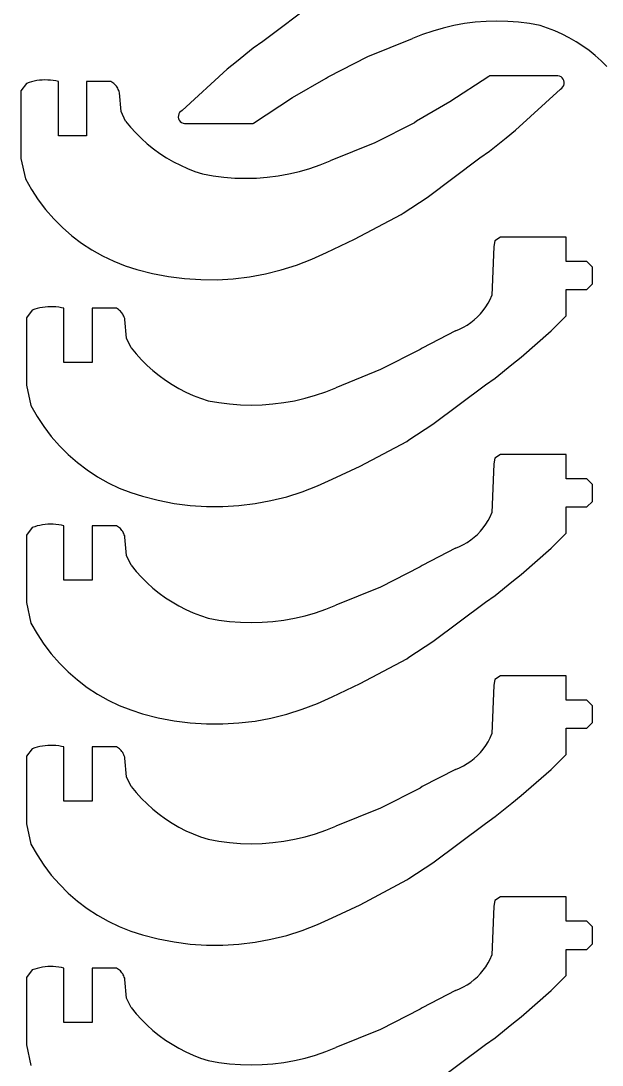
# Model space of a CAD drawing. Extents: x -3998 to 3998, y -3549 to 3549.
# Drawn here: x 1493 to 1803, y 1942 to 2499 of the extents above; entities that cross this region are included whole.
import ezdxf

# ---------------------------------------------------------------- set-up
doc = ezdxf.new("R2010")
doc.units = 0
doc.header["$MEASUREMENT"] = 0
doc.layers.get('0').update_dxf_attribs({"linetype": 'CONTINUOUS'})

msp = doc.modelspace()

# ---------------------------------------------------------------- linework, layer by layer
for p, q in [((1650.21, 2509.29), (1622.21, 2488.29)), ((1724.12, 2496.78), (1718.47, 2495.47)), ((1729.83, 2497.81), (1724.12, 2496.78)), ((1735.58, 2498.54), (1729.83, 2497.81)), ((1741.36, 2498.98), (1735.58, 2498.54)), ((1747.16, 2499.13), (1741.36, 2498.98)), ((1752.96, 2498.98), (1747.16, 2499.13)), ((1758.74, 2498.54), (1752.96, 2498.98)), ((1764.5, 2497.81), (1758.74, 2498.54)), ((1770.21, 2496.79), (1764.5, 2497.81)), ((1774.21, 2495.46), (1770.21, 2496.79)), ((1707.4, 2491.99), (1702.02, 2489.84)), ((1712.89, 2493.87), (1707.4, 2491.99)), ((1718.47, 2495.47), (1712.89, 2493.87)), ((1778.14, 2493.93), (1774.21, 2495.46)), ((1781.99, 2492.2), (1778.14, 2493.93)), ((1785.75, 2490.28), (1781.99, 2492.2)), ((1789.4, 2488.16), (1785.75, 2490.28)), ((1617.01, 2484.69), (1608.11, 2477.49)), ((1622.21, 2488.29), (1617.01, 2484.69)), ((1678.21, 2480.19), (1702.02, 2489.84)), ((1792.94, 2485.87), (1789.4, 2488.16)), ((1796.36, 2483.39), (1792.94, 2485.87)), ((1657.11, 2469.49), (1678.21, 2480.19)), ((1799.64, 2480.74), (1796.36, 2483.39)), ((1802.79, 2477.93), (1799.64, 2480.74)), ((1608.11, 2477.49), (1603.11, 2473.49)), ((1805.79, 2474.96), (1802.79, 2477.93)), ((1603.11, 2473.49), (1579.11, 2451.49)), ((1638.11, 2458.36), (1656.01, 2468.69)), ((1656.01, 2468.69), (1657.11, 2469.49)), ((1742.91, 2469.65), (1722.11, 2456.06)), ((1742.91, 2469.65), (1743.11, 2469.93)), ((1778.86, 2469.93), (1743.11, 2469.93)), ((1779.73, 2469.95), (1778.86, 2469.93)), ((1780.58, 2469.77), (1779.73, 2469.95)), ((1781.36, 2469.4), (1780.58, 2469.77)), ((1782.04, 2468.86), (1781.36, 2469.4)), ((1782.57, 2468.17), (1782.04, 2468.86)), ((1782.93, 2467.38), (1782.57, 2468.17)), ((1496.11, 2465.93), (1493.11, 2461.93)), ((1497.47, 2466.4), (1496.11, 2465.93)), ((1498.85, 2466.8), (1497.47, 2466.4)), ((1500.25, 2467.13), (1498.85, 2466.8)), ((1501.67, 2467.39), (1500.25, 2467.13)), ((1503.1, 2467.58), (1501.67, 2467.39)), ((1504.53, 2467.7), (1503.1, 2467.58)), ((1505.97, 2467.75), (1504.53, 2467.7)), ((1507.41, 2467.73), (1505.97, 2467.75)), ((1508.85, 2467.63), (1507.41, 2467.73)), ((1510.28, 2467.47), (1508.85, 2467.63)), ((1511.7, 2467.24), (1510.28, 2467.47)), ((1513.11, 2466.93), (1511.7, 2467.24)), ((1513.11, 2437.93), (1513.11, 2466.93)), ((1528.11, 2466.93), (1528.11, 2437.93)), ((1541.11, 2466.93), (1528.11, 2466.93)), ((1541.67, 2466.61), (1541.11, 2466.93)), ((1542.21, 2466.25), (1541.67, 2466.61)), ((1542.72, 2465.84), (1542.21, 2466.25)), ((1543.21, 2465.41), (1542.72, 2465.84)), ((1543.65, 2464.93), (1543.21, 2465.41)), ((1544.06, 2464.43), (1543.65, 2464.93)), ((1544.44, 2463.89), (1544.06, 2464.43)), ((1544.77, 2463.33), (1544.44, 2463.89)), ((1545.06, 2462.75), (1544.77, 2463.33)), ((1545.3, 2462.15), (1545.06, 2462.75)), ((1757.11, 2440.93), (1781.11, 2462.93)), ((1781.11, 2462.93), (1781.83, 2463.42)), ((1781.83, 2463.42), (1782.41, 2464.07)), ((1782.41, 2464.07), (1782.83, 2464.82)), ((1782.83, 2464.82), (1783.07, 2465.66)), ((1783.1, 2466.53), (1782.93, 2467.38)), ((1783.07, 2465.66), (1783.1, 2466.53)), ((1493.11, 2461.93), (1493.11, 2425.93)), ((1545.5, 2461.53), (1545.3, 2462.15)), ((1545.66, 2460.89), (1545.5, 2461.53)), ((1546.56, 2450.97), (1545.66, 2460.89)), ((1617.3, 2444.77), (1638.11, 2458.36)), ((1579.11, 2451.49), (1578.39, 2451)), ((1722.11, 2456.06), (1704.21, 2445.73)), ((1548.91, 2445.83), (1546.56, 2450.97)), ((1548.91, 2445.83), (1551.59, 2442.57)), ((1577.15, 2448.76), (1577.12, 2447.89)), ((1577.12, 2447.89), (1577.28, 2447.04)), ((1577.38, 2449.6), (1577.15, 2448.76)), ((1577.28, 2447.04), (1577.64, 2446.25)), ((1577.8, 2450.36), (1577.38, 2449.6)), ((1577.64, 2446.25), (1578.18, 2445.56)), ((1578.39, 2451), (1577.8, 2450.36)), ((1704.21, 2445.73), (1703.11, 2444.93)), ((1551.59, 2442.57), (1554.43, 2439.46)), ((1578.18, 2445.56), (1578.85, 2445.02)), ((1578.85, 2445.02), (1579.64, 2444.65)), ((1579.64, 2444.65), (1580.49, 2444.47)), ((1580.49, 2444.47), (1581.36, 2444.49)), ((1581.36, 2444.49), (1617.11, 2444.49)), ((1617.3, 2444.77), (1617.11, 2444.49)), ((1703.11, 2444.93), (1682.01, 2434.23)), ((1752.11, 2436.93), (1757.11, 2440.93)), ((1528.11, 2437.93), (1513.11, 2437.93)), ((1554.43, 2439.46), (1557.43, 2436.49)), ((1557.43, 2436.49), (1560.57, 2433.68)), ((1743.21, 2429.73), (1752.11, 2436.93)), ((1560.57, 2433.68), (1563.86, 2431.03)), ((1563.86, 2431.03), (1567.28, 2428.55)), ((1682.01, 2434.23), (1658.2, 2424.58)), ((1738.01, 2426.13), (1743.21, 2429.73)), ((1493.11, 2425.93), (1495.49, 2415.01)), ((1567.28, 2428.55), (1570.81, 2426.26)), ((1570.81, 2426.26), (1574.47, 2424.14)), ((1574.47, 2424.14), (1578.22, 2422.22)), ((1652.81, 2422.43), (1658.2, 2424.58)), ((1710.01, 2405.13), (1738.01, 2426.13)), ((1578.22, 2422.22), (1582.07, 2420.49)), ((1582.07, 2420.49), (1586, 2418.96)), ((1586, 2418.96), (1590.01, 2417.63)), ((1636.1, 2417.64), (1641.75, 2418.95)), ((1641.75, 2418.95), (1647.32, 2420.55)), ((1647.32, 2420.55), (1652.81, 2422.43)), ((1495.49, 2415.01), (1498.73, 2409.29)), ((1590.01, 2417.63), (1595.72, 2416.61)), ((1595.72, 2416.61), (1601.47, 2415.88)), ((1601.47, 2415.88), (1607.25, 2415.44)), ((1607.25, 2415.44), (1613.05, 2415.29)), ((1613.05, 2415.29), (1618.85, 2415.44)), ((1618.85, 2415.44), (1624.63, 2415.88)), ((1624.63, 2415.88), (1630.39, 2416.61)), ((1630.39, 2416.61), (1636.1, 2417.64)), ((1498.73, 2409.29), (1502.34, 2403.81)), ((1502.34, 2403.81), (1506.32, 2398.58)), ((1697.21, 2396.73), (1710.01, 2405.13)), ((1506.32, 2398.58), (1510.65, 2393.63)), ((1671.21, 2382.73), (1696.11, 2395.93)), ((1696.11, 2395.93), (1697.21, 2396.73)), ((1510.65, 2393.63), (1515.3, 2388.99)), ((1515.3, 2388.99), (1520.25, 2384.68)), ((1520.25, 2384.68), (1525.49, 2380.71)), ((1525.49, 2380.71), (1530.98, 2377.1)), ((1656.21, 2375.73), (1671.21, 2382.73)), ((1745.59, 2378.92), (1744.41, 2352.83)), ((1746.11, 2381.93), (1745.59, 2378.92)), ((1749.11, 2383.93), (1746.11, 2381.93)), ((1784.11, 2383.93), (1749.11, 2383.93)), ((1784.11, 2370.93), (1784.11, 2383.93)), ((1530.98, 2377.1), (1536.71, 2373.88)), ((1536.71, 2373.88), (1542.64, 2371.05)), ((1648.33, 2372.13), (1656.21, 2375.73)), ((1542.64, 2371.05), (1548.75, 2368.63)), ((1548.75, 2368.63), (1555.01, 2366.63)), ((1631.99, 2366.4), (1640.25, 2369.01)), ((1640.25, 2369.01), (1648.33, 2372.13)), ((1795.11, 2370.93), (1784.11, 2370.93)), ((1798.11, 2367.93), (1795.11, 2370.93)), ((1798.11, 2358.93), (1798.11, 2367.93)), ((1555.01, 2366.63), (1563.4, 2364.49)), ((1563.4, 2364.49), (1571.91, 2362.87)), ((1571.91, 2362.87), (1580.5, 2361.77)), ((1606.46, 2361.7), (1615.06, 2362.74)), ((1615.06, 2362.74), (1623.58, 2364.31)), ((1623.58, 2364.31), (1631.99, 2366.4)), ((1580.5, 2361.77), (1589.15, 2361.21)), ((1589.15, 2361.21), (1597.81, 2361.19)), ((1597.81, 2361.19), (1606.46, 2361.7)), ((1798.11, 2358.93), (1795.11, 2355.93)), ((1743.48, 2350.71), (1744.41, 2352.83)), ((1784.11, 2355.93), (1795.11, 2355.93)), ((1784.11, 2341.96), (1784.11, 2355.93)), ((1500.47, 2345.4), (1499.11, 2344.93)), ((1501.85, 2345.8), (1500.47, 2345.4)), ((1503.25, 2346.13), (1501.85, 2345.8)), ((1504.67, 2346.39), (1503.25, 2346.13)), ((1506.1, 2346.58), (1504.67, 2346.39)), ((1507.53, 2346.7), (1506.1, 2346.58)), ((1508.97, 2346.75), (1507.53, 2346.7)), ((1510.41, 2346.73), (1508.97, 2346.75)), ((1511.85, 2346.63), (1510.41, 2346.73)), ((1513.28, 2346.47), (1511.85, 2346.63)), ((1514.7, 2346.24), (1513.28, 2346.47)), ((1516.11, 2345.93), (1514.7, 2346.24)), ((1516.11, 2316.93), (1516.11, 2345.93)), ((1531.11, 2345.93), (1531.11, 2316.93)), ((1544.11, 2345.93), (1531.11, 2345.93)), ((1544.67, 2345.61), (1544.11, 2345.93)), ((1545.21, 2345.25), (1544.67, 2345.61)), ((1739.84, 2344.8), (1741.19, 2346.68)), ((1741.19, 2346.68), (1742.41, 2348.66)), ((1742.41, 2348.66), (1743.48, 2350.71)), ((1499.11, 2344.93), (1496.11, 2340.93)), ((1496.11, 2340.93), (1496.11, 2304.93)), ((1545.72, 2344.84), (1545.21, 2345.25)), ((1546.21, 2344.41), (1545.72, 2344.84)), ((1546.65, 2343.93), (1546.21, 2344.41)), ((1547.06, 2343.43), (1546.65, 2343.93)), ((1547.44, 2342.89), (1547.06, 2343.43)), ((1547.77, 2342.33), (1547.44, 2342.89)), ((1548.06, 2341.75), (1547.77, 2342.33)), ((1548.3, 2341.15), (1548.06, 2341.75)), ((1548.5, 2340.53), (1548.3, 2341.15)), ((1548.66, 2339.89), (1548.5, 2340.53)), ((1549.56, 2329.97), (1548.66, 2339.89)), ((1735.05, 2339.77), (1736.77, 2341.33)), ((1736.77, 2341.33), (1738.36, 2343.01)), ((1738.36, 2343.01), (1739.84, 2344.8)), ((1776.11, 2333.93), (1784.11, 2341.96)), ((1725.11, 2333.93), (1727.25, 2334.82)), ((1727.25, 2334.82), (1729.33, 2335.85)), ((1729.33, 2335.85), (1731.33, 2337.02)), ((1731.33, 2337.02), (1733.24, 2338.33)), ((1733.24, 2338.33), (1735.05, 2339.77)), ((1551.91, 2324.83), (1549.56, 2329.97)), ((1725.11, 2333.93), (1707.21, 2324.73)), ((1760.11, 2319.93), (1776.11, 2333.93)), ((1551.91, 2324.83), (1554.59, 2321.57)), ((1706.11, 2323.93), (1685.01, 2313.23)), ((1707.21, 2324.73), (1706.11, 2323.93)), ((1554.59, 2321.57), (1557.43, 2318.46)), ((1557.43, 2318.46), (1560.43, 2315.49)), ((1755.11, 2315.93), (1760.11, 2319.93)), ((1531.11, 2316.93), (1516.11, 2316.93)), ((1560.43, 2315.49), (1563.57, 2312.68)), ((1563.57, 2312.68), (1566.86, 2310.03)), ((1685.01, 2313.23), (1661.2, 2303.58)), ((1746.21, 2308.73), (1755.11, 2315.93)), ((1566.86, 2310.03), (1570.28, 2307.55)), ((1570.28, 2307.55), (1573.81, 2305.26)), ((1741.01, 2305.13), (1746.21, 2308.73)), ((1496.11, 2304.93), (1498.49, 2294.01)), ((1573.81, 2305.26), (1577.47, 2303.14)), ((1577.47, 2303.14), (1581.22, 2301.22)), ((1581.22, 2301.22), (1585.07, 2299.49)), ((1650.32, 2299.55), (1655.81, 2301.43)), ((1655.81, 2301.43), (1661.2, 2303.58)), ((1713.01, 2284.13), (1741.01, 2305.13)), ((1585.07, 2299.49), (1589, 2297.96)), ((1589, 2297.96), (1593.01, 2296.63)), ((1593.01, 2296.63), (1598.72, 2295.61)), ((1598.72, 2295.61), (1604.47, 2294.88)), ((1627.63, 2294.88), (1633.39, 2295.61)), ((1633.39, 2295.61), (1639.1, 2296.64)), ((1639.1, 2296.64), (1644.75, 2297.95)), ((1644.75, 2297.95), (1650.32, 2299.55)), ((1498.49, 2294.01), (1501.73, 2288.29)), ((1604.47, 2294.88), (1610.25, 2294.44)), ((1610.25, 2294.44), (1616.05, 2294.29)), ((1616.05, 2294.29), (1621.85, 2294.44)), ((1621.85, 2294.44), (1627.63, 2294.88)), ((1501.73, 2288.29), (1505.34, 2282.81)), ((1700.21, 2275.73), (1713.01, 2284.13)), ((1505.34, 2282.81), (1509.32, 2277.58)), ((1509.32, 2277.58), (1513.65, 2272.63)), ((1674.21, 2261.73), (1699.11, 2274.93)), ((1699.11, 2274.93), (1700.21, 2275.73)), ((1513.65, 2272.63), (1518.3, 2267.99)), ((1518.3, 2267.99), (1523.25, 2263.68)), ((1749.11, 2267.93), (1746.11, 2265.93)), ((1784.11, 2267.93), (1749.11, 2267.93)), ((1784.11, 2254.93), (1784.11, 2267.93)), ((1523.25, 2263.68), (1528.49, 2259.71)), ((1745.59, 2262.92), (1744.41, 2236.83)), ((1746.11, 2265.93), (1745.59, 2262.92)), ((1528.49, 2259.71), (1533.98, 2256.1)), ((1659.21, 2254.73), (1674.21, 2261.73)), ((1533.98, 2256.1), (1539.71, 2252.88)), ((1539.71, 2252.88), (1545.64, 2250.05)), ((1643.25, 2248.01), (1651.33, 2251.13)), ((1651.33, 2251.13), (1659.21, 2254.73)), ((1795.11, 2254.93), (1784.11, 2254.93)), ((1798.11, 2251.93), (1795.11, 2254.93)), ((1798.11, 2242.93), (1798.11, 2251.93)), ((1545.64, 2250.05), (1551.75, 2247.63)), ((1551.75, 2247.63), (1558.01, 2245.63)), ((1558.01, 2245.63), (1566.4, 2243.49)), ((1626.58, 2243.31), (1634.99, 2245.4)), ((1634.99, 2245.4), (1643.25, 2248.01)), ((1566.4, 2243.49), (1574.91, 2241.87)), ((1574.91, 2241.87), (1583.5, 2240.77)), ((1583.5, 2240.77), (1592.15, 2240.21)), ((1592.15, 2240.21), (1600.81, 2240.19)), ((1600.81, 2240.19), (1609.46, 2240.7)), ((1609.46, 2240.7), (1618.06, 2241.74)), ((1618.06, 2241.74), (1626.58, 2243.31)), ((1784.11, 2239.93), (1795.11, 2239.93)), ((1784.11, 2225.96), (1784.11, 2239.93)), ((1798.11, 2242.93), (1795.11, 2239.93)), ((1742.41, 2232.66), (1743.48, 2234.71)), ((1743.48, 2234.71), (1744.41, 2236.83)), ((1499.11, 2228.93), (1496.11, 2224.93)), ((1500.47, 2229.4), (1499.11, 2228.93)), ((1501.85, 2229.8), (1500.47, 2229.4)), ((1503.25, 2230.13), (1501.85, 2229.8)), ((1504.67, 2230.39), (1503.25, 2230.13)), ((1506.1, 2230.58), (1504.67, 2230.39)), ((1507.53, 2230.7), (1506.1, 2230.58)), ((1508.97, 2230.75), (1507.53, 2230.7)), ((1510.41, 2230.73), (1508.97, 2230.75)), ((1511.85, 2230.63), (1510.41, 2230.73)), ((1513.28, 2230.47), (1511.85, 2230.63)), ((1514.7, 2230.24), (1513.28, 2230.47)), ((1516.11, 2229.93), (1514.7, 2230.24)), ((1516.11, 2200.93), (1516.11, 2229.93)), ((1531.11, 2229.93), (1531.11, 2200.93)), ((1544.11, 2229.93), (1531.11, 2229.93)), ((1544.67, 2229.61), (1544.11, 2229.93)), ((1545.21, 2229.25), (1544.67, 2229.61)), ((1545.72, 2228.84), (1545.21, 2229.25)), ((1546.21, 2228.41), (1545.72, 2228.84)), ((1546.65, 2227.93), (1546.21, 2228.41)), ((1738.36, 2227.01), (1739.84, 2228.8)), ((1739.84, 2228.8), (1741.19, 2230.68)), ((1741.19, 2230.68), (1742.41, 2232.66)), ((1496.11, 2224.93), (1496.11, 2188.93)), ((1547.06, 2227.43), (1546.65, 2227.93)), ((1547.44, 2226.89), (1547.06, 2227.43)), ((1547.77, 2226.33), (1547.44, 2226.89)), ((1548.06, 2225.75), (1547.77, 2226.33)), ((1548.3, 2225.15), (1548.06, 2225.75)), ((1548.5, 2224.53), (1548.3, 2225.15)), ((1548.66, 2223.89), (1548.5, 2224.53)), ((1549.56, 2213.97), (1548.66, 2223.89)), ((1733.24, 2222.33), (1735.05, 2223.77)), ((1735.05, 2223.77), (1736.77, 2225.33)), ((1736.77, 2225.33), (1738.36, 2227.01)), ((1776.11, 2217.93), (1784.11, 2225.96)), ((1725.11, 2217.93), (1707.21, 2208.73)), ((1725.11, 2217.93), (1727.25, 2218.82)), ((1727.25, 2218.82), (1729.33, 2219.85)), ((1729.33, 2219.85), (1731.33, 2221.02)), ((1731.33, 2221.02), (1733.24, 2222.33)), ((1760.11, 2203.93), (1776.11, 2217.93)), ((1551.91, 2208.83), (1549.56, 2213.97)), ((1551.91, 2208.83), (1554.59, 2205.57)), ((1706.11, 2207.93), (1685.01, 2197.23)), ((1707.21, 2208.73), (1706.11, 2207.93)), ((1531.11, 2200.93), (1516.11, 2200.93)), ((1554.59, 2205.57), (1557.43, 2202.46)), ((1557.43, 2202.46), (1560.43, 2199.49)), ((1755.11, 2199.93), (1760.11, 2203.93)), ((1560.43, 2199.49), (1563.57, 2196.68)), ((1563.57, 2196.68), (1566.86, 2194.03)), ((1685.01, 2197.23), (1661.2, 2187.58)), ((1746.21, 2192.73), (1755.11, 2199.93)), ((1566.86, 2194.03), (1570.28, 2191.55)), ((1570.28, 2191.55), (1573.81, 2189.26)), ((1741.01, 2189.13), (1746.21, 2192.73)), ((1496.11, 2188.93), (1498.49, 2178.01)), ((1573.81, 2189.26), (1577.47, 2187.14)), ((1577.47, 2187.14), (1581.22, 2185.22)), ((1581.22, 2185.22), (1585.07, 2183.49)), ((1650.32, 2183.55), (1655.81, 2185.43)), ((1655.81, 2185.43), (1661.2, 2187.58)), ((1713.01, 2168.13), (1741.01, 2189.13)), ((1585.07, 2183.49), (1589, 2181.96)), ((1589, 2181.96), (1593.01, 2180.63)), ((1593.01, 2180.63), (1598.72, 2179.61)), ((1598.72, 2179.61), (1604.47, 2178.88)), ((1604.47, 2178.88), (1610.25, 2178.44)), ((1610.25, 2178.44), (1616.05, 2178.29)), ((1616.05, 2178.29), (1621.85, 2178.44)), ((1621.85, 2178.44), (1627.63, 2178.88)), ((1627.63, 2178.88), (1633.39, 2179.61)), ((1633.39, 2179.61), (1639.1, 2180.64)), ((1639.1, 2180.64), (1644.75, 2181.95)), ((1644.75, 2181.95), (1650.32, 2183.55)), ((1498.49, 2178.01), (1501.73, 2172.29)), ((1501.73, 2172.29), (1505.34, 2166.81)), ((1700.21, 2159.73), (1713.01, 2168.13)), ((1505.34, 2166.81), (1509.32, 2161.58)), ((1509.32, 2161.58), (1513.65, 2156.63)), ((1513.65, 2156.63), (1518.3, 2151.99)), ((1674.21, 2145.73), (1699.11, 2158.93)), ((1699.11, 2158.93), (1700.21, 2159.73)), ((1518.3, 2151.99), (1523.25, 2147.68)), ((1523.25, 2147.68), (1528.49, 2143.71)), ((1659.21, 2138.73), (1674.21, 2145.73)), ((1745.59, 2144.92), (1744.41, 2118.83)), ((1746.11, 2147.93), (1745.59, 2144.92)), ((1749.11, 2149.93), (1746.11, 2147.93)), ((1784.11, 2149.93), (1749.11, 2149.93)), ((1784.11, 2136.93), (1784.11, 2149.93)), ((1528.49, 2143.71), (1533.98, 2140.1)), ((1533.98, 2140.1), (1539.71, 2136.88)), ((1539.71, 2136.88), (1545.64, 2134.05)), ((1545.64, 2134.05), (1551.75, 2131.63)), ((1643.25, 2132.01), (1651.33, 2135.13)), ((1651.33, 2135.13), (1659.21, 2138.73)), ((1795.11, 2136.93), (1784.11, 2136.93)), ((1798.11, 2133.93), (1795.11, 2136.93)), ((1798.11, 2124.93), (1798.11, 2133.93)), ((1551.75, 2131.63), (1558.01, 2129.63)), ((1558.01, 2129.63), (1566.4, 2127.49)), ((1626.58, 2127.31), (1634.99, 2129.4)), ((1634.99, 2129.4), (1643.25, 2132.01)), ((1566.4, 2127.49), (1574.91, 2125.87)), ((1574.91, 2125.87), (1583.5, 2124.77)), ((1583.5, 2124.77), (1592.15, 2124.21)), ((1592.15, 2124.21), (1600.81, 2124.19)), ((1600.81, 2124.19), (1609.46, 2124.7)), ((1609.46, 2124.7), (1618.06, 2125.74)), ((1618.06, 2125.74), (1626.58, 2127.31)), ((1798.11, 2124.93), (1795.11, 2121.93)), ((1743.48, 2116.71), (1744.41, 2118.83)), ((1784.11, 2121.93), (1795.11, 2121.93)), ((1784.11, 2107.96), (1784.11, 2121.93)), ((1501.85, 2111.8), (1500.47, 2111.4)), ((1503.25, 2112.13), (1501.85, 2111.8)), ((1504.67, 2112.39), (1503.25, 2112.13)), ((1506.1, 2112.58), (1504.67, 2112.39)), ((1507.53, 2112.7), (1506.1, 2112.58)), ((1508.97, 2112.75), (1507.53, 2112.7)), ((1510.41, 2112.73), (1508.97, 2112.75)), ((1511.85, 2112.63), (1510.41, 2112.73)), ((1513.28, 2112.47), (1511.85, 2112.63)), ((1514.7, 2112.24), (1513.28, 2112.47)), ((1516.11, 2111.93), (1514.7, 2112.24)), ((1516.11, 2082.93), (1516.11, 2111.93)), ((1531.11, 2111.93), (1531.11, 2082.93)), ((1544.11, 2111.93), (1531.11, 2111.93)), ((1544.67, 2111.61), (1544.11, 2111.93)), ((1545.21, 2111.25), (1544.67, 2111.61)), ((1739.84, 2110.8), (1741.19, 2112.68)), ((1741.19, 2112.68), (1742.41, 2114.66)), ((1742.41, 2114.66), (1743.48, 2116.71)), ((1499.11, 2110.93), (1496.11, 2106.93)), ((1496.11, 2106.93), (1496.11, 2070.93)), ((1500.47, 2111.4), (1499.11, 2110.93)), ((1545.72, 2110.84), (1545.21, 2111.25)), ((1546.21, 2110.41), (1545.72, 2110.84)), ((1546.65, 2109.93), (1546.21, 2110.41)), ((1547.06, 2109.43), (1546.65, 2109.93)), ((1547.44, 2108.89), (1547.06, 2109.43)), ((1547.77, 2108.33), (1547.44, 2108.89)), ((1548.06, 2107.75), (1547.77, 2108.33)), ((1548.3, 2107.15), (1548.06, 2107.75)), ((1548.5, 2106.53), (1548.3, 2107.15)), ((1548.66, 2105.89), (1548.5, 2106.53)), ((1549.56, 2095.97), (1548.66, 2105.89)), ((1735.05, 2105.77), (1736.77, 2107.33)), ((1736.77, 2107.33), (1738.36, 2109.01)), ((1738.36, 2109.01), (1739.84, 2110.8)), ((1776.11, 2099.93), (1784.11, 2107.96)), ((1725.11, 2099.93), (1727.25, 2100.82)), ((1727.25, 2100.82), (1729.33, 2101.85)), ((1729.33, 2101.85), (1731.33, 2103.02)), ((1731.33, 2103.02), (1733.24, 2104.33)), ((1733.24, 2104.33), (1735.05, 2105.77)), ((1551.91, 2090.83), (1549.56, 2095.97)), ((1725.11, 2099.93), (1707.21, 2090.73)), ((1760.11, 2085.93), (1776.11, 2099.93)), ((1551.91, 2090.83), (1554.59, 2087.57)), ((1706.11, 2089.93), (1685.01, 2079.23)), ((1707.21, 2090.73), (1706.11, 2089.93)), ((1554.59, 2087.57), (1557.43, 2084.46)), ((1557.43, 2084.46), (1560.43, 2081.49)), ((1755.11, 2081.93), (1760.11, 2085.93)), ((1531.11, 2082.93), (1516.11, 2082.93)), ((1560.43, 2081.49), (1563.57, 2078.68)), ((1563.57, 2078.68), (1566.86, 2076.03)), ((1685.01, 2079.23), (1661.2, 2069.58)), ((1746.21, 2074.73), (1755.11, 2081.93)), ((1566.86, 2076.03), (1570.28, 2073.55)), ((1570.28, 2073.55), (1573.81, 2071.26)), ((1741.01, 2071.13), (1746.21, 2074.73)), ((1496.11, 2070.93), (1498.49, 2060.01)), ((1573.81, 2071.26), (1577.47, 2069.14)), ((1577.47, 2069.14), (1581.22, 2067.22)), ((1581.22, 2067.22), (1585.07, 2065.49)), ((1650.32, 2065.55), (1655.81, 2067.43)), ((1655.81, 2067.43), (1661.2, 2069.58)), ((1713.01, 2050.13), (1741.01, 2071.13)), ((1585.07, 2065.49), (1589, 2063.96)), ((1589, 2063.96), (1593.01, 2062.63)), ((1593.01, 2062.63), (1598.72, 2061.61)), ((1598.72, 2061.61), (1604.47, 2060.88)), ((1627.63, 2060.88), (1633.39, 2061.61)), ((1633.39, 2061.61), (1639.1, 2062.64)), ((1639.1, 2062.64), (1644.75, 2063.95)), ((1644.75, 2063.95), (1650.32, 2065.55)), ((1498.49, 2060.01), (1501.73, 2054.29)), ((1604.47, 2060.88), (1610.25, 2060.44)), ((1610.25, 2060.44), (1616.05, 2060.29)), ((1616.05, 2060.29), (1621.85, 2060.44)), ((1621.85, 2060.44), (1627.63, 2060.88)), ((1501.73, 2054.29), (1505.34, 2048.81)), ((1700.21, 2041.73), (1713.01, 2050.13)), ((1505.34, 2048.81), (1509.32, 2043.58)), ((1509.32, 2043.58), (1513.65, 2038.63)), ((1674.21, 2027.73), (1699.11, 2040.93)), ((1699.11, 2040.93), (1700.21, 2041.73)), ((1513.65, 2038.63), (1518.3, 2033.99)), ((1518.3, 2033.99), (1523.25, 2029.68)), ((1523.25, 2029.68), (1528.49, 2025.71)), ((1746.11, 2029.93), (1745.59, 2026.92)), ((1749.11, 2031.93), (1746.11, 2029.93)), ((1784.11, 2031.93), (1749.11, 2031.93)), ((1784.11, 2018.93), (1784.11, 2031.93)), ((1528.49, 2025.71), (1533.98, 2022.1)), ((1659.21, 2020.73), (1674.21, 2027.73)), ((1745.59, 2026.92), (1744.41, 2000.83)), ((1533.98, 2022.1), (1539.71, 2018.88)), ((1539.71, 2018.88), (1545.64, 2016.05)), ((1643.25, 2014.01), (1651.33, 2017.13)), ((1651.33, 2017.13), (1659.21, 2020.73)), ((1795.11, 2018.93), (1784.11, 2018.93)), ((1798.11, 2015.93), (1795.11, 2018.93)), ((1545.64, 2016.05), (1551.75, 2013.63)), ((1551.75, 2013.63), (1558.01, 2011.63)), ((1558.01, 2011.63), (1566.4, 2009.49)), ((1626.58, 2009.31), (1634.99, 2011.4)), ((1634.99, 2011.4), (1643.25, 2014.01)), ((1798.11, 2006.93), (1798.11, 2015.93)), ((1566.4, 2009.49), (1574.91, 2007.87)), ((1574.91, 2007.87), (1583.5, 2006.77)), ((1583.5, 2006.77), (1592.15, 2006.21)), ((1592.15, 2006.21), (1600.81, 2006.19)), ((1600.81, 2006.19), (1609.46, 2006.7)), ((1609.46, 2006.7), (1618.06, 2007.74)), ((1618.06, 2007.74), (1626.58, 2009.31)), ((1798.11, 2006.93), (1795.11, 2003.93)), ((1743.48, 1998.71), (1744.41, 2000.83)), ((1784.11, 2003.93), (1795.11, 2003.93)), ((1784.11, 1989.96), (1784.11, 2003.93)), ((1506.1, 1994.58), (1504.67, 1994.39)), ((1507.53, 1994.7), (1506.1, 1994.58)), ((1508.97, 1994.75), (1507.53, 1994.7)), ((1510.41, 1994.73), (1508.97, 1994.75)), ((1511.85, 1994.63), (1510.41, 1994.73)), ((1513.28, 1994.47), (1511.85, 1994.63)), ((1514.7, 1994.24), (1513.28, 1994.47)), ((1739.84, 1992.8), (1741.19, 1994.68)), ((1741.19, 1994.68), (1742.41, 1996.66)), ((1742.41, 1996.66), (1743.48, 1998.71)), ((1499.11, 1992.93), (1496.11, 1988.93)), ((1496.11, 1988.93), (1496.11, 1952.93)), ((1500.47, 1993.4), (1499.11, 1992.93)), ((1501.85, 1993.8), (1500.47, 1993.4)), ((1503.25, 1994.13), (1501.85, 1993.8)), ((1504.67, 1994.39), (1503.25, 1994.13)), ((1516.11, 1993.93), (1514.7, 1994.24)), ((1516.11, 1964.93), (1516.11, 1993.93)), ((1531.11, 1993.93), (1531.11, 1964.93)), ((1544.11, 1993.93), (1531.11, 1993.93)), ((1544.67, 1993.61), (1544.11, 1993.93)), ((1545.21, 1993.25), (1544.67, 1993.61)), ((1545.72, 1992.84), (1545.21, 1993.25)), ((1546.21, 1992.41), (1545.72, 1992.84)), ((1546.65, 1991.93), (1546.21, 1992.41)), ((1547.06, 1991.43), (1546.65, 1991.93)), ((1547.44, 1990.89), (1547.06, 1991.43)), ((1547.77, 1990.33), (1547.44, 1990.89)), ((1548.06, 1989.75), (1547.77, 1990.33)), ((1548.3, 1989.15), (1548.06, 1989.75)), ((1548.5, 1988.53), (1548.3, 1989.15)), ((1735.05, 1987.77), (1736.77, 1989.33)), ((1736.77, 1989.33), (1738.36, 1991.01)), ((1738.36, 1991.01), (1739.84, 1992.8)), ((1776.11, 1981.93), (1784.11, 1989.96)), ((1548.66, 1987.89), (1548.5, 1988.53)), ((1549.56, 1977.97), (1548.66, 1987.89)), ((1727.25, 1982.82), (1729.33, 1983.85)), ((1729.33, 1983.85), (1731.33, 1985.02)), ((1731.33, 1985.02), (1733.24, 1986.33)), ((1733.24, 1986.33), (1735.05, 1987.77)), ((1551.91, 1972.83), (1549.56, 1977.97)), ((1725.11, 1981.93), (1707.21, 1972.73)), ((1725.11, 1981.93), (1727.25, 1982.82)), ((1760.11, 1967.93), (1776.11, 1981.93)), ((1551.91, 1972.83), (1554.59, 1969.57)), ((1707.21, 1972.73), (1706.11, 1971.93)), ((1554.59, 1969.57), (1557.43, 1966.46)), ((1706.11, 1971.93), (1685.01, 1961.23)), ((1755.11, 1963.93), (1760.11, 1967.93)), ((1531.11, 1964.93), (1516.11, 1964.93)), ((1557.43, 1966.46), (1560.43, 1963.49)), ((1560.43, 1963.49), (1563.57, 1960.68)), ((1685.01, 1961.23), (1661.2, 1951.58)), ((1746.21, 1956.73), (1755.11, 1963.93)), ((1563.57, 1960.68), (1566.86, 1958.03)), ((1566.86, 1958.03), (1570.28, 1955.55)), ((1570.28, 1955.55), (1573.81, 1953.26)), ((1741.01, 1953.13), (1746.21, 1956.73)), ((1496.11, 1952.93), (1498.49, 1942.01)), ((1573.81, 1953.26), (1577.47, 1951.14)), ((1577.47, 1951.14), (1581.22, 1949.22)), ((1655.81, 1949.43), (1661.2, 1951.58)), ((1713.01, 1932.13), (1741.01, 1953.13)), ((1581.22, 1949.22), (1585.07, 1947.49)), ((1585.07, 1947.49), (1589, 1945.96)), ((1589, 1945.96), (1593.01, 1944.63)), ((1593.01, 1944.63), (1598.72, 1943.61)), ((1633.39, 1943.61), (1639.1, 1944.64)), ((1639.1, 1944.64), (1644.75, 1945.95)), ((1644.75, 1945.95), (1650.32, 1947.55)), ((1650.32, 1947.55), (1655.81, 1949.43)), ((1598.72, 1943.61), (1604.47, 1942.88)), ((1604.47, 1942.88), (1610.25, 1942.44)), ((1610.25, 1942.44), (1616.05, 1942.29)), ((1616.05, 1942.29), (1621.85, 1942.44)), ((1621.85, 1942.44), (1627.63, 1942.88)), ((1627.63, 1942.88), (1633.39, 1943.61))]:
    msp.add_line(p, q)

doc.saveas('drawing.dxf')
